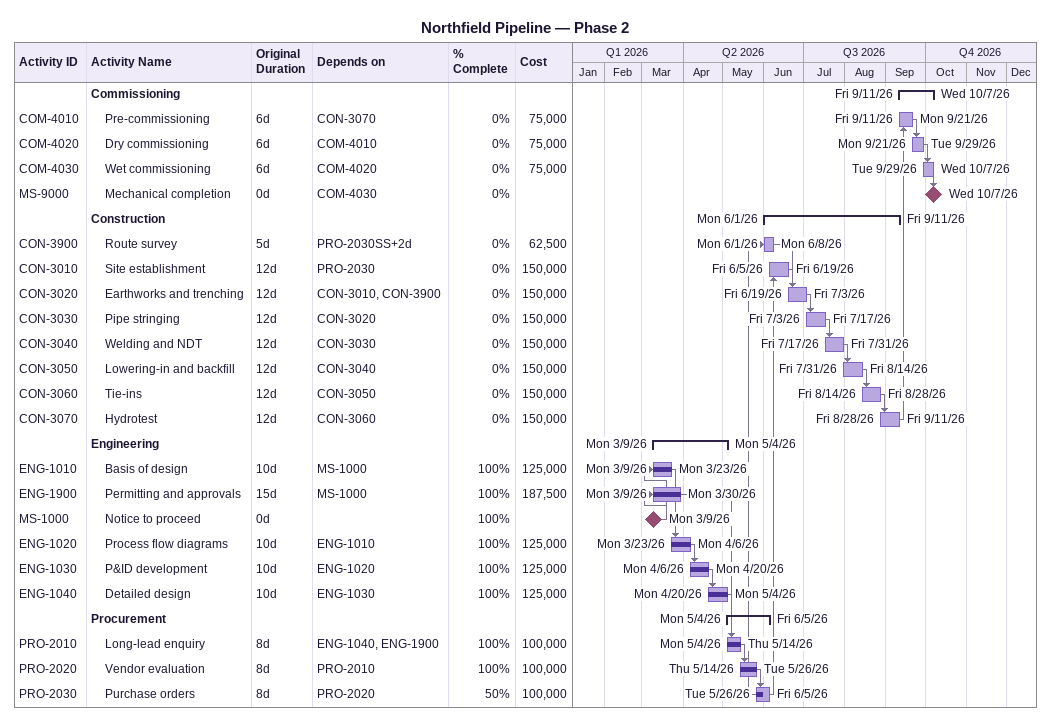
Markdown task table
Northfield Pipeline — Phase 2

| ID | Level | Task | Original duration | Start | Finish | Predecessors | % complete | Cost |
|---|---|---|---|---|---|---|---|---|
|  | 1 | **Commissioning** |  | 2026-09-11 | 2026-10-07 |  |  |  |
| COM-4010 | 2 | Pre-commissioning | 6d | 2026-09-11 | 2026-09-21 | CON-3070 | 0 | 75000 |
| COM-4020 | 2 | Dry commissioning | 6d | 2026-09-21 | 2026-09-29 | COM-4010 | 0 | 75000 |
| COM-4030 | 2 | Wet commissioning | 6d | 2026-09-29 | 2026-10-07 | COM-4020 | 0 | 75000 |
| MS-9000 | 2 | Mechanical completion | 0d | 2026-10-07 | 2026-10-07 | COM-4030 | 0 |  |
|  | 1 | **Construction** |  | 2026-06-01 | 2026-09-11 |  |  |  |
| CON-3900 | 2 | Route survey | 5d | 2026-06-01 | 2026-06-08 | PRO-2030SS+2d | 0 | 62500 |
| CON-3010 | 2 | Site establishment | 12d | 2026-06-05 | 2026-06-19 | PRO-2030 | 0 | 150000 |
| CON-3020 | 2 | Earthworks and trenching | 12d | 2026-06-19 | 2026-07-03 | CON-3010, CON-3900 | 0 | 150000 |
| CON-3030 | 2 | Pipe stringing | 12d | 2026-07-03 | 2026-07-17 | CON-3020 | 0 | 150000 |
| CON-3040 | 2 | Welding and NDT | 12d | 2026-07-17 | 2026-07-31 | CON-3030 | 0 | 150000 |
| CON-3050 | 2 | Lowering-in and backfill | 12d | 2026-07-31 | 2026-08-14 | CON-3040 | 0 | 150000 |
| CON-3060 | 2 | Tie-ins | 12d | 2026-08-14 | 2026-08-28 | CON-3050 | 0 | 150000 |
| CON-3070 | 2 | Hydrotest | 12d | 2026-08-28 | 2026-09-11 | CON-3060 | 0 | 150000 |
|  | 1 | **Engineering** |  | 2026-03-09 | 2026-05-04 |  |  |  |
| ENG-1010 | 2 | Basis of design | 10d | 2026-03-09 | 2026-03-23 | MS-1000 | 100 | 125000 |
| ENG-1900 | 2 | Permitting and approvals | 15d | 2026-03-09 | 2026-03-30 | MS-1000 | 100 | 187500 |
| MS-1000 | 2 | Notice to proceed | 0d | 2026-03-09 | 2026-03-09 |  | 100 |  |
| ENG-1020 | 2 | Process flow diagrams | 10d | 2026-03-23 | 2026-04-06 | ENG-1010 | 100 | 125000 |
| ENG-1030 | 2 | P&ID development | 10d | 2026-04-06 | 2026-04-20 | ENG-1020 | 100 | 125000 |
| ENG-1040 | 2 | Detailed design | 10d | 2026-04-20 | 2026-05-04 | ENG-1030 | 100 | 125000 |
|  | 1 | **Procurement** |  | 2026-05-04 | 2026-06-05 |  |  |  |
| PRO-2010 | 2 | Long-lead enquiry | 8d | 2026-05-04 | 2026-05-14 | ENG-1040, ENG-1900 | 100 | 100000 |
| PRO-2020 | 2 | Vendor evaluation | 8d | 2026-05-14 | 2026-05-26 | PRO-2010 | 100 | 100000 |
| PRO-2030 | 2 | Purchase orders | 8d | 2026-05-26 | 2026-06-05 | PRO-2020 | 50 | 100000 |
